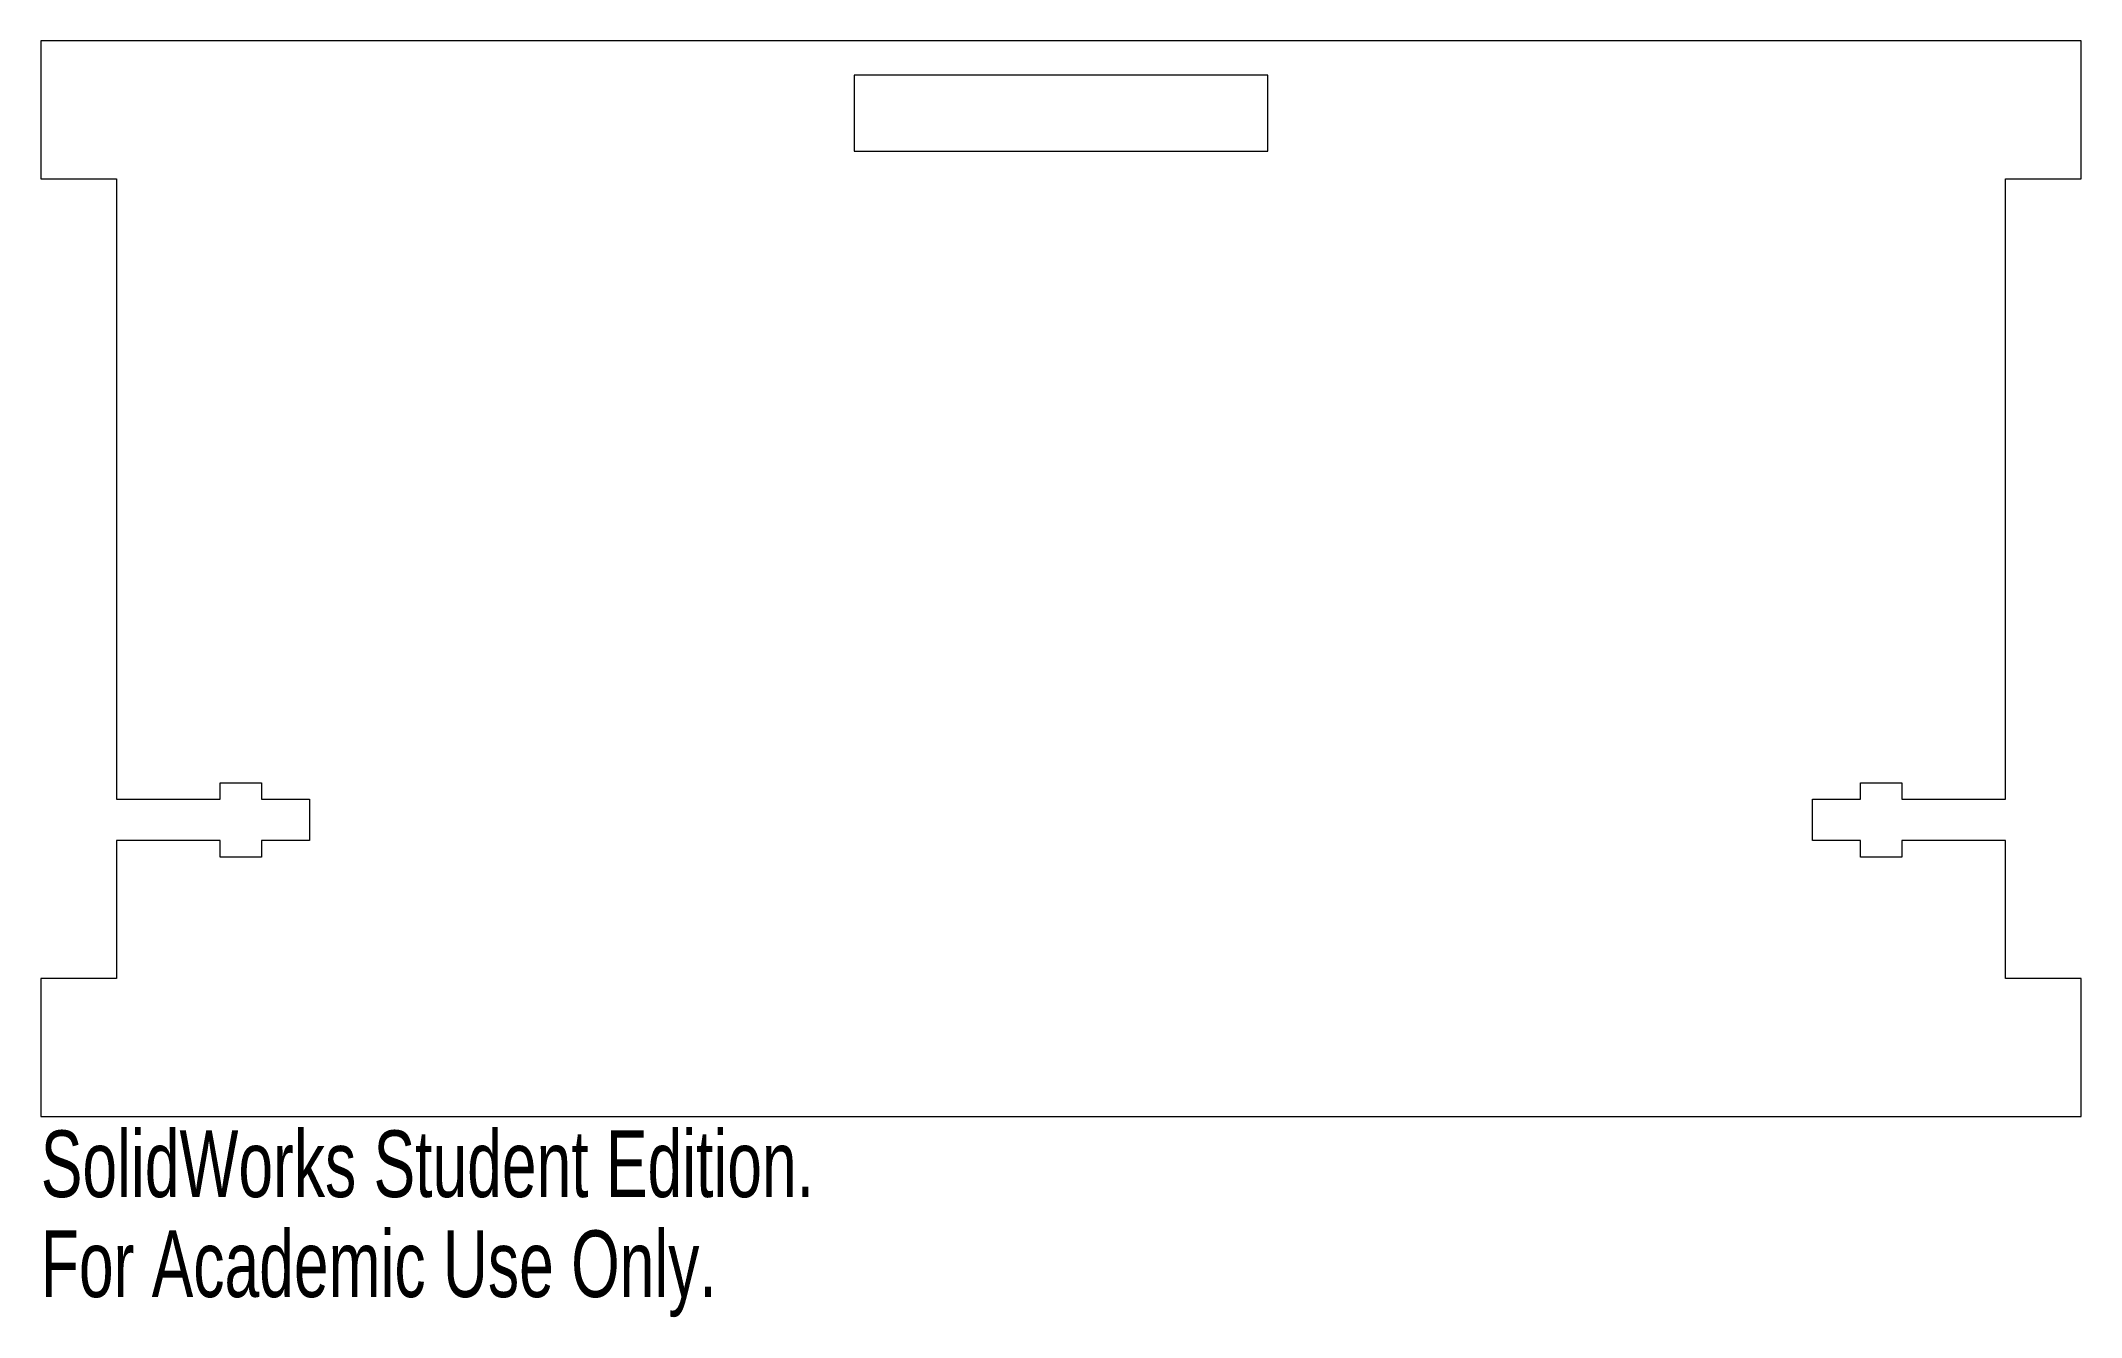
# Model space of a CAD drawing. Header units: millimetres. Extents: x -6 to 142, y -15 to 78.
import ezdxf

# ---------------------------------------------------------------- set-up
doc = ezdxf.new("R2010")
doc.units = ezdxf.units.MM
doc.styles.add('SLDTEXTSTYLE0', font='TXT', dxfattribs={"width": 0.7})

msp = doc.modelspace()

# ---------------------------------------------------------------- linework, layer by layer
at = {"color": 7, "linetype": 'Continuous', "lineweight": 15}
for p, q in [((-5.5, 78), (-5.5, 68)), ((142.5, 78), (-5.5, 78)), ((142.5, 68), (142.5, 78)), ((83.5, 75.5), (53.5, 75.5)), ((53.5, 75.5), (53.5, 70)), ((83.5, 70), (83.5, 75.5)), ((53.5, 70), (83.5, 70)), ((-5.5, 68), (0, 68)), ((0, 68), (0, 23)), ((137, 68), (142.5, 68)), ((137, 23), (137, 68)), ((7.5, 24.2), (10.5, 24.2)), ((7.5, 23), (7.5, 24.2)), ((10.5, 24.2), (10.5, 23)), ((126.5, 24.2), (129.5, 24.2)), ((126.5, 23), (126.5, 24.2)), ((129.5, 24.2), (129.5, 23)), ((0, 23), (7.5, 23)), ((10.5, 23), (14, 23)), ((14, 23), (14, 20)), ((123, 23), (126.5, 23)), ((123, 20), (123, 23)), ((129.5, 23), (137, 23)), ((0, 20), (0, 10)), ((7.5, 20), (0, 20)), ((7.5, 18.8), (7.5, 20)), ((10.5, 20), (10.5, 18.8)), ((14, 20), (10.5, 20)), ((126.5, 20), (123, 20)), ((126.5, 18.8), (126.5, 20)), ((129.5, 20), (129.5, 18.8)), ((137, 20), (129.5, 20)), ((137, 10), (137, 20)), ((10.5, 18.8), (7.5, 18.8)), ((129.5, 18.8), (126.5, 18.8)), ((-5.5, 10), (-5.5, 0)), ((0, 10), (-5.5, 10)), ((142.5, 10), (137, 10)), ((142.5, 0), (142.5, 10)), ((-5.5, 0), (142.5, 0))]:
    msp.add_line(p, q, dxfattribs=at)

# ---------------------------------------------------------------- texts
at = {"color": 7, "linetype": 'Continuous', "char_height": 4.8336, "attachment_point": 1, "style": 'SLDTEXTSTYLE0'}
for s, insert in [('SolidWorks Student Edition.', (-5.5, -1.02)), ('For Academic Use Only.', (-5.5, -8.27))]:
    msp.add_mtext(s, dxfattribs=dict(at, insert=insert))

doc.saveas('drawing.dxf')
